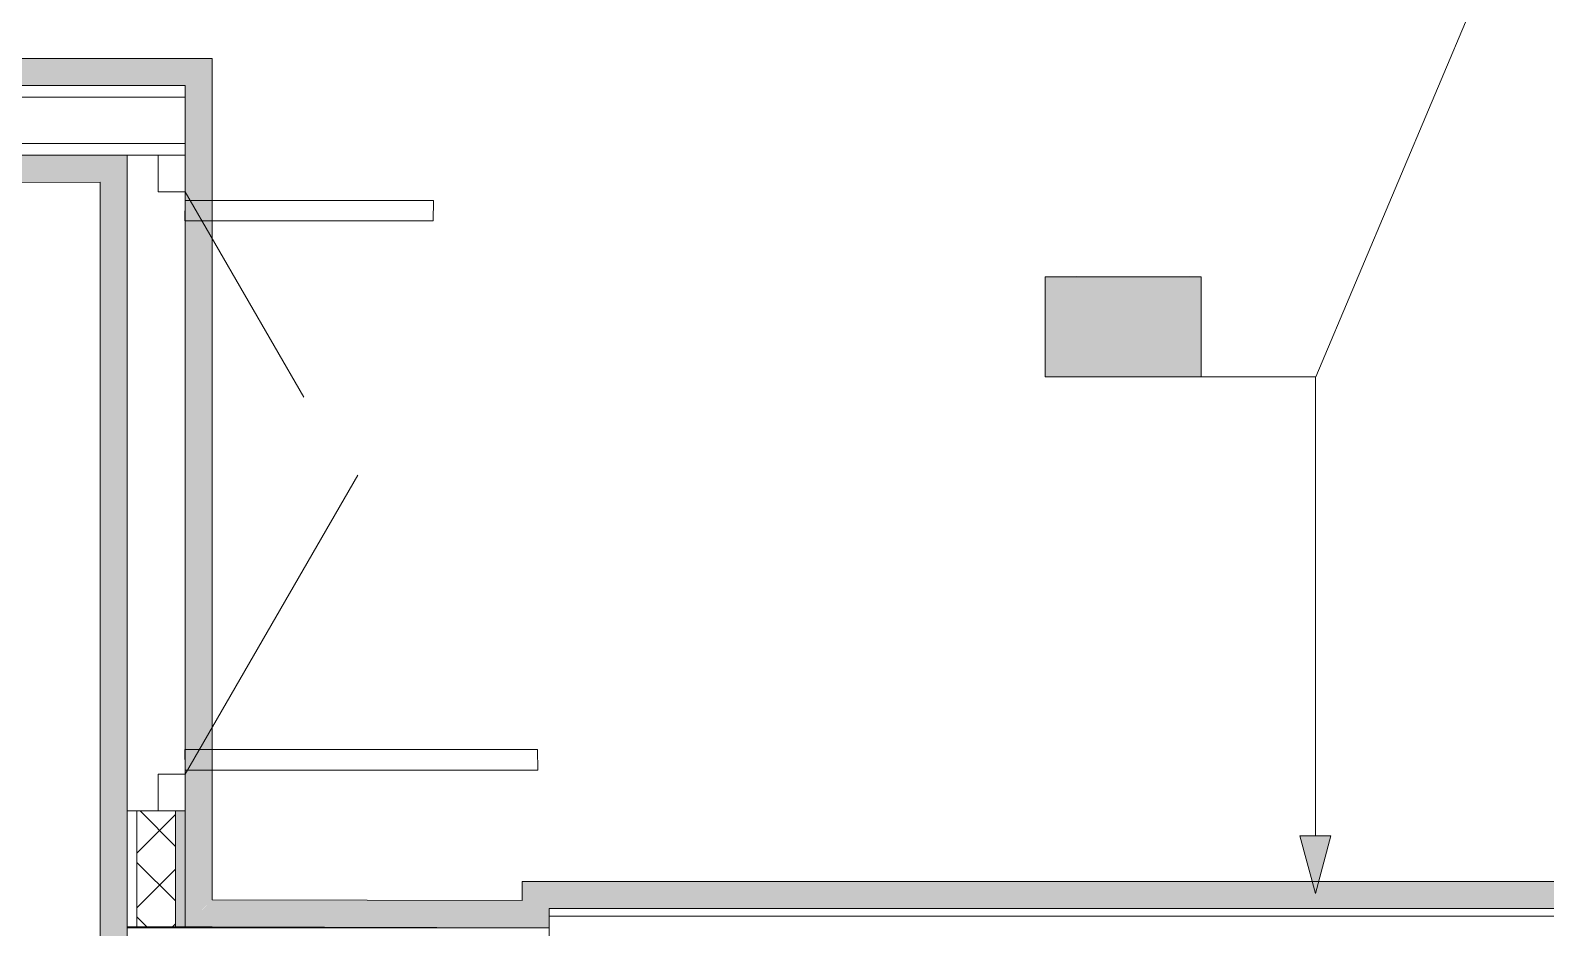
# Model space of a CAD drawing. Header units: millimetres. Extents: x 0 to 1189, y 0 to 841.
# Drawn here: x 616.4 to 655.65, y 375.2 to 398.46 of the extents above; entities that cross this region are included whole.
import ezdxf

# ---------------------------------------------------------------- set-up
doc = ezdxf.new("R2010")
doc.units = ezdxf.units.MM

msp = doc.modelspace()

# ---------------------------------------------------------------- hatches: boundary and pattern name
at = {"true_color": 0xf1d696}
h = msp.add_hatch(color=41, dxfattribs=at)
h.dxf.hatch_style = 2
h.paths.add_polyline_path([(620.415948, 397.729378), (620.415948, 397.029377), (548.785838, 397.029377), (548.784838, 397.729378)])
h = msp.add_hatch(color=41, dxfattribs=at)
h.dxf.hatch_style = 2
h.paths.add_polyline_path([(620.415948, 397.029377), (621.115949, 397.729378), (621.115949, 397.029377)])
h = msp.add_hatch(color=41, dxfattribs=at)
h.dxf.hatch_style = 2
h.paths.add_polyline_path([(620.415948, 397.729378), (621.115949, 397.729378), (620.415948, 397.029377)])
h = msp.add_hatch(color=41, dxfattribs=at)
h.dxf.hatch_style = 2
h.paths.add_polyline_path([(621.115949, 375.927345), (620.415948, 375.929345), (620.415948, 397.029377), (621.115949, 397.029377)])
h = msp.add_hatch(color=41, dxfattribs=at)
h.dxf.hatch_style = 2
h.paths.add_polyline_path([(482.752738, 394.499373), (482.752738, 395.199374), (618.215944, 395.229375), (618.215944, 394.529373)])
h = msp.add_hatch(color=41, dxfattribs=at)
h.dxf.hatch_style = 2
h.paths.add_polyline_path([(618.215944, 394.529373), (618.215944, 395.229375), (618.915946, 395.229375)])
h = msp.add_hatch(color=41, dxfattribs=at)
h.dxf.hatch_style = 2
h.paths.add_polyline_path([(618.915946, 395.229375), (618.915946, 394.529373), (618.215944, 394.529373)])
h = msp.add_hatch(color=41, dxfattribs=at)
h.dxf.hatch_style = 2
h.paths.add_polyline_path([(618.215944, 394.529373), (618.915946, 394.529373), (618.915946, 363.454326), (618.215944, 363.454326)])
at = {"true_color": 0x0077b0}
h = msp.add_hatch(color=144, dxfattribs=at)
h.paths.add_polyline_path([(643.902411, 390.676603), (643.902411, 391.483583), (643.872921, 391.640266), (643.7839, 391.771317), (643.65526, 391.85772), (643.498921, 391.887072), (643.342445, 391.85772), (643.211187, 391.771317), (643.123751, 391.640266), (643.095432, 391.483583), (643.095432, 390.676603), (643.123751, 390.520265), (643.211187, 390.391625), (643.342445, 390.302604), (643.498921, 390.273114), (643.65526, 390.302604), (643.7839, 390.391625), (643.872921, 390.520265)])
h.paths.add_polyline_path([(644.103053, 390.676603), (644.0919, 390.555948), (644.058474, 390.443922), (644.002827, 390.340887), (643.925011, 390.247207), (643.833242, 390.169907), (643.73119, 390.115397), (643.619526, 390.083108), (643.498921, 390.072471), (643.377189, 390.083108), (643.265482, 390.115397), (643.163283, 390.169907), (643.070076, 390.247207), (642.992346, 390.340887), (642.936889, 390.443922), (642.903652, 390.555948), (642.892585, 390.676603), (642.892585, 391.483583), (642.903652, 391.605315), (642.936889, 391.717022), (642.992346, 391.819221), (643.070076, 391.912428), (643.163283, 391.990244), (643.265482, 392.045891), (643.377189, 392.079317), (643.498921, 392.090471), (643.619577, 392.07936), (643.731603, 392.046236), (643.834637, 391.991407), (643.928318, 391.915184), (644.004222, 391.821546), (644.058887, 391.7184), (644.091952, 391.605746), (644.103053, 391.483583)])
h = msp.add_hatch(color=144, dxfattribs=at)
h.paths.add_polyline_path([(643.902411, 390.676603), (643.902411, 391.483583), (643.872921, 391.640266), (643.7839, 391.771317), (643.65526, 391.85772), (643.498921, 391.887072), (643.342445, 391.85772), (643.211187, 391.771317), (643.123751, 391.640266), (643.095432, 391.483583), (643.095432, 390.676603), (643.123751, 390.520265), (643.211187, 390.391625), (643.342445, 390.302604), (643.498921, 390.273114), (643.65526, 390.302604), (643.7839, 390.391625), (643.872921, 390.520265)])
h.paths.add_polyline_path([(644.103053, 390.676603), (644.0919, 390.555948), (644.058474, 390.443922), (644.002827, 390.340887), (643.925011, 390.247207), (643.833242, 390.169907), (643.73119, 390.115397), (643.619526, 390.083108), (643.498921, 390.072471), (643.377189, 390.083108), (643.265482, 390.115397), (643.163283, 390.169907), (643.070076, 390.247207), (642.992346, 390.340887), (642.936889, 390.443922), (642.903652, 390.555948), (642.892585, 390.676603), (642.892585, 391.483583), (642.903652, 391.605315), (642.936889, 391.717022), (642.992346, 391.819221), (643.070076, 391.912428), (643.163283, 391.990244), (643.265482, 392.045891), (643.377189, 392.079317), (643.498921, 392.090471), (643.619577, 392.07936), (643.731603, 392.046236), (643.834637, 391.991407), (643.928318, 391.915184), (644.004222, 391.821546), (644.058887, 391.7184), (644.091952, 391.605746), (644.103053, 391.483583)])
h = msp.add_hatch(color=144, dxfattribs=at)
h.dxf.hatch_style = 2
h.paths.add_polyline_path([(646.325531, 391.745961), (646.09402, 391.514451), (646.023465, 391.483583), (645.947328, 391.50887), (645.922041, 391.585006), (645.950153, 391.655562), (646.345375, 392.050783), (646.386164, 392.080135), (646.426954, 392.090471), (646.503091, 392.064908), (646.528378, 391.988496), (646.528378, 390.171139), (646.503091, 390.09638), (646.426954, 390.072471), (646.350818, 390.09638), (646.325531, 390.171139)])
h = msp.add_hatch(color=144, dxfattribs=at)
h.dxf.hatch_style = 2
h.paths.add_polyline_path([(646.325531, 391.745961), (646.09402, 391.514451), (646.023465, 391.483583), (645.947328, 391.50887), (645.922041, 391.585006), (645.950153, 391.655562), (646.345375, 392.050783), (646.386164, 392.080135), (646.426954, 392.090471), (646.503091, 392.064908), (646.528378, 391.988496), (646.528378, 390.171139), (646.503091, 390.09638), (646.426954, 390.072471), (646.350818, 390.09638), (646.325531, 390.171139)])
at = {"true_color": 0xffffff}
h = msp.add_hatch(color=7, dxfattribs=at)
h.dxf.hatch_style = 2
h.paths.add_polyline_path([(642.691982, 392.07237), (646.732988, 392.07237), (646.732988, 389.484366), (642.691982, 389.484366)])
h = msp.add_hatch(color=7, dxfattribs=at)
h.dxf.hatch_style = 2
h.paths.add_polyline_path([(642.691982, 392.07237), (646.732988, 392.07237), (646.732988, 389.484366), (642.691982, 389.484366)])
at = {"true_color": 0x0077b0}
h = msp.add_hatch(color=144, dxfattribs=at)
h.dxf.hatch_style = 2
h.paths.add_polyline_path([(645.415951, 390.574629), (644.608972, 390.574629), (644.532835, 390.600191), (644.507548, 390.676603), (644.532835, 390.75274), (644.608972, 390.778027), (645.415951, 390.778027), (645.492088, 390.75274), (645.517375, 390.676603), (645.492088, 390.600191)])
h = msp.add_hatch(color=144, dxfattribs=at)
h.dxf.hatch_style = 2
h.paths.add_polyline_path([(645.415951, 390.574629), (644.608972, 390.574629), (644.532835, 390.600191), (644.507548, 390.676603), (644.532835, 390.75274), (644.608972, 390.778027), (645.415951, 390.778027), (645.492088, 390.75274), (645.517375, 390.676603), (645.492088, 390.600191)])
h = msp.add_hatch(color=7)
h.dxf.hatch_style = 2
h.paths.add_polyline_path([(620.165947, 378.229349), (620.415948, 378.229349), (620.415948, 375.229344), (620.165947, 375.229344)])
h = msp.add_hatch(color=144, dxfattribs=at)
h.dxf.hatch_style = 2
h.paths.add_polyline_path([(649.686993, 376.092345), (649.286992, 377.585348), (650.086993, 377.585348)])
at = {"true_color": 0xf1d696}
h = msp.add_hatch(color=41, dxfattribs=at)
h.dxf.hatch_style = 2
h.paths.add_polyline_path([(629.144961, 376.404346), (629.844962, 376.404346), (629.844962, 375.704345)])
h = msp.add_hatch(color=41, dxfattribs=at)
h.dxf.hatch_style = 2
h.paths.add_polyline_path([(629.144961, 375.906345), (629.144961, 376.404346), (629.643962, 375.904345)])
h = msp.add_hatch(color=41, dxfattribs=at)
h.dxf.hatch_style = 2
h.paths.add_polyline_path([(703.639075, 376.404346), (703.639075, 375.704345), (629.844962, 375.704345), (629.844962, 376.404346)])
h = msp.add_hatch(color=41, dxfattribs=at)
h.dxf.hatch_style = 2
h.paths.add_polyline_path([(620.415948, 375.231344), (620.415948, 375.929345), (621.115949, 375.927345)])
h = msp.add_hatch(color=41, dxfattribs=at)
h.dxf.hatch_style = 2
h.paths.add_polyline_path([(621.115949, 375.927345), (621.115949, 375.227344), (620.415948, 375.229344)])
h = msp.add_hatch(color=41, dxfattribs=at)
h.dxf.hatch_style = 2
h.paths.add_polyline_path([(621.115949, 375.227344), (621.115949, 375.927345), (629.144961, 375.906345), (629.844962, 375.204344)])
h = msp.add_hatch(color=41, dxfattribs=at)
h.dxf.hatch_style = 2
h.paths.add_polyline_path([(629.144961, 375.906345), (629.643962, 375.904345), (629.844962, 375.704345), (629.844962, 375.204344)])

# ---------------------------------------------------------------- linework, layer by layer
at = {"color": 144, "lineweight": 0, "true_color": 0x0077b0}
for points in [[(658.947007, 411.413399), (649.695993, 389.484366)], [(642.691982, 392.07237), (646.732988, 392.07237)], [(642.691982, 389.484366), (642.691982, 392.07237)], [(642.691982, 392.07237), (646.732988, 392.07237)], [(642.691982, 389.484366), (642.691982, 392.07237)], [(646.732988, 392.07237), (646.732988, 389.484366)], [(646.732988, 392.07237), (646.732988, 389.484366)], [(646.732988, 389.484366), (642.691982, 389.484366)], [(646.732988, 389.484366), (642.691982, 389.484366)], [(649.695993, 389.484366), (646.732988, 389.484366)], [(649.686993, 389.484366), (646.732988, 389.484366)], [(649.686993, 377.585348), (649.686993, 389.484366)], [(649.286992, 377.585348), (650.086993, 377.585348)], [(649.686993, 376.092345), (649.286992, 377.585348)], [(649.686993, 376.092345), (650.086993, 377.585348)]]:
    msp.add_lwpolyline(points, dxfattribs=at)
at = {"color": 7, "lineweight": 0}
for points in [[(621.115949, 397.729378), (548.784838, 397.729378)], [(621.115949, 397.729378), (621.115949, 397.029377)], [(620.415948, 397.029377), (480.552734, 397.029377)], [(548.085837, 397.029377), (620.415948, 397.029377)], [(620.415948, 396.729377), (620.415948, 397.029377)], [(620.415948, 397.029377), (620.415948, 375.229344)], [(621.115949, 375.927345), (621.115949, 397.029377)], [(620.415948, 396.729377), (480.552734, 396.729377)], [(620.415948, 395.529375), (620.415948, 396.729377)], [(480.552734, 395.529375), (620.415948, 395.529375)], [(619.715947, 395.229375), (480.552734, 395.229375)], [(618.215944, 395.229375), (482.052736, 395.199374)], [(618.915946, 395.229375), (618.215944, 395.229375)], [(618.915946, 363.454326), (618.915946, 395.229375)], [(620.415948, 395.229375), (619.715947, 395.229375)], [(619.715947, 395.229375), (619.715947, 394.279373)], [(620.415948, 395.229375), (620.415948, 395.529375)], [(620.415948, 394.279373), (620.415948, 395.229375)], [(482.752738, 394.499373), (618.215944, 394.529373)], [(618.215944, 394.529373), (618.215944, 363.454326)], [(619.715947, 394.279373), (620.415948, 394.279373)], [(620.415948, 394.279373), (623.490953, 388.953365)], [(620.414948, 394.049373), (620.407948, 393.519372)], [(626.845958, 394.049373), (620.414948, 394.049373)], [(626.837958, 393.519372), (626.845958, 394.049373)], [(620.407948, 393.519372), (626.837958, 393.519372)], [(620.415948, 379.17935), (624.890955, 386.930362)], [(620.415948, 380.483352), (620.415948, 379.17935)], [(620.415948, 379.28935), (620.408948, 379.819351)], [(620.408948, 379.819351), (629.539962, 379.819351)], [(629.539962, 379.819351), (629.546962, 379.28935)], [(620.415948, 379.17935), (619.715947, 379.17935)], [(619.715947, 379.17935), (619.715947, 378.229349)], [(629.546962, 379.28935), (620.415948, 379.28935)], [(620.415948, 378.229349), (620.415948, 379.17935)], [(619.715947, 378.229349), (618.915946, 378.229349)], [(618.915946, 378.229349), (618.915946, 375.229344)], [(619.165946, 378.229349), (619.165946, 375.229344)], [(619.715947, 378.229349), (620.415948, 378.229349)], [(620.165947, 378.229349), (620.165947, 375.229344)], [(620.415948, 375.229344), (620.415948, 378.229349)], [(629.144961, 376.404346), (629.844962, 376.404346)], [(629.144961, 376.404346), (629.144961, 375.906345)], [(703.639075, 376.404346), (629.844962, 376.404346)], [(629.144961, 375.906345), (621.115949, 375.927345)], [(658.877007, 375.704345), (629.844962, 375.704345)], [(629.844962, 375.704345), (629.844962, 375.504344)], [(629.844962, 375.204344), (629.844962, 375.704345)], [(629.844962, 375.704345), (704.339076, 375.704345)], [(618.915946, 375.229344), (620.415948, 375.229344)], [(620.415948, 375.229344), (621.115949, 375.227344)], [(621.115949, 375.227344), (629.844962, 375.204344)], [(629.844962, 375.504344), (629.844962, 370.404337)], [(658.877007, 375.504344), (629.844962, 375.504344)], [(629.844962, 375.204344), (618.915946, 375.204344)], [(618.915946, 375.204344), (618.915946, 363.414326)]]:
    msp.add_lwpolyline(points, dxfattribs=at)
at = {"color": 250, "lineweight": 0, "true_color": 0x1d1d1d}
for points in [[(619.165946, 377.136347), (620.165947, 378.136348)], [(620.165947, 377.312347), (619.248946, 378.229349)], [(620.165947, 375.897345), (619.165946, 376.897347)], [(619.165946, 375.722345), (620.165947, 376.722346)], [(619.420946, 375.229344), (619.165946, 375.483344)], [(620.086947, 375.229344), (620.165947, 375.308344)]]:
    msp.add_lwpolyline(points, dxfattribs=at)

doc.saveas('drawing.dxf')
